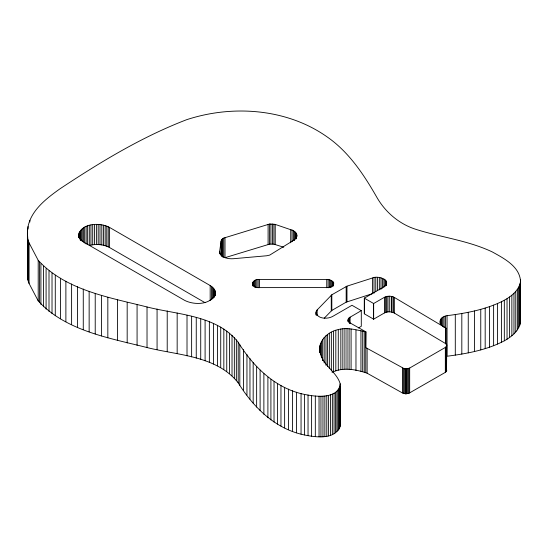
<?xml version="1.0" encoding="UTF-8"?>
<svg xmlns="http://www.w3.org/2000/svg" width="548" height="548" viewBox="0 0 548 548"><rect width="100%" height="100%" fill="white"/><g stroke="black" fill="none" stroke-linecap="round" stroke-linejoin="round"><path stroke-width="0.82" d="M296.584 233.934C297.585 236.359 295.838 239.044 293.687 240.277L269.705 255.108L266.643 255.772L233.578 258.704C228.454 259.149 219.83 257.724 219.686 251.258L221.091 241.058L221.844 239.408L223.748 238.079L269.506 224.036L275.226 224.406L293.386 230.605L295.393 232.167L296.584 233.934L296.584 238.12M319.84 352.556C317.641 341.048 327.786 331.67 338.28 329.567C347.459 327.06 357.036 330.136 365.934 331.869L365.763 347.617L404.349 368.736L406.705 368.879L409.671 368.037L445.339 347.446L446.545 346.226L446.75 344.836L445.983 343.802L394.348 313.072C391.347 311.442 387.511 311.442 384.449 312.929L373.633 319.176L364.331 313.805L364.331 298.153L383.901 286.857C392.909 280.323 377.675 275.11 372.407 278.021L346.973 286.159L331.821 294.797L317.169 309.915L316.114 311.853L316.018 314.545M520.552 281.59C518.778 291.358 509.75 297.646 501.406 301.749C484.398 309.86 465.615 313.305 447.052 315.669L447.052 356.241C466.663 353.7 486.645 350.09 504.324 340.808C511.565 336.801 519.066 330.78 520.552 322.162L520.552 281.59C519.888 266.492 503.927 258.389 492.316 251.943C468.054 240.428 441.017 237.38 415.651 229.263C399.307 224.016 385.58 212.419 377.017 197.616C363.927 174.709 348.877 151.844 326.772 136.651C286.618 108.49 232.455 104.634 186.608 119.711C141.603 136.979 100.01 162.29 59.958 188.827C45.189 199.342 27.53 212.905 27.4 232.921L27.448 276.651L27.852 279.843L29.058 283.439L38.202 300.9C65.726 330.896 109.34 337.972 147.022 347.542C177.908 355.364 216.631 355.625 238.202 382.84C253.313 407.253 275.397 429.105 304.469 434.961C315.901 437.359 335.753 440.071 340.24 425.68L340.192 383.805C336.362 370.496 319.292 363.708 319.84 348.329M520.552 322.162L520.6 279.877M447.052 315.669C438.448 316.929 437.941 324.896 445.983 328.149L445.983 343.802M78.693 237.14C78.96 222.831 99.928 222.05 109.593 227.468L210.172 285.535C213.658 287.33 216.186 291.091 215.446 295.125M27.4 232.921L27.852 239.271L29.058 242.867L38.202 260.327C65.726 290.324 109.34 297.4 147.022 306.969C177.908 314.799 216.631 315.059 238.202 342.267C253.813 367.749 277.48 390.292 308.038 395.06C318.285 397.033 338.863 398.328 340.192 383.805M333.574 284.337L333.664 282.741L333.629 284.391C332.383 286.857 329.293 287.536 326.752 287.584L259.471 287.611C250.614 288.351 250.566 278.699 259.471 279.501L326.752 279.528C329.314 279.514 332.41 280.295 333.664 282.741M358.495 327.916L361.296 326.3L361.296 310.654L349.466 317.559L348.179 319.155L348.028 321.464M215.446 293.454C211.268 305.215 194.081 305.277 184.546 300.325L83.967 242.257C81.186 240.723 78.672 237.983 78.693 234.633M332.067 372.366C343.082 366.9 356.049 369.462 367.119 373.209L402.485 392.991L405.404 393.8L408.767 393.368L445.339 372.366L446.545 371.147L446.75 344.836M324.217 318.217L331.821 310.442L346.172 302.16L372.407 293.673L372.407 278.021M364.331 298.153L373.633 303.524L384.449 297.283C387.511 295.79 391.347 295.79 394.348 297.427L445.983 328.149M364.331 313.805L364.379 298.126M283.754 247.258L273.918 244.155L269.506 244.155L225.002 257.683L225.002 237.585M204.993 302.647L109.593 247.566C103.456 244.244 95.996 243.805 89.297 245.477L89.297 225.379M316.436 310.839L316.47 314.963M361.296 310.654L351.987 305.277L332.472 316.545C327.444 319.21 318.073 319.142 316.018 312.901M365.934 331.869L350.138 322.95L348.549 321.573L348.028 320.279M446.346 369.064L446.798 370.427M520.367 319.039L520.6 320.45M340.192 424.371L340.24 425.68M328.156 279.569L328.156 287.823M27.448 276.651L27.599 229.728M520.196 283.302L520.196 323.868M519.696 285.042L519.696 325.608M518.641 287.159L518.641 327.731M517.387 289.276L517.387 329.848M515.778 291.303L515.778 331.876M513.969 293.276L513.969 333.848M511.859 295.194L511.859 335.76M509.599 296.961L509.599 337.534M507.037 298.674L507.037 339.246M504.324 300.242L504.324 340.808M501.406 301.749L501.406 342.315M497.591 303.489L497.591 344.055M493.618 305.14L493.618 345.713M489.453 306.681L489.453 347.247M485.179 308.045L485.179 348.61M480.76 309.319L480.76 349.891M474.582 310.915L474.582 351.48M468.252 312.305L468.252 352.878M461.82 313.524L461.82 354.097M455.292 314.566L455.292 355.138M446.545 346.226L446.545 371.147M446.045 346.863L446.045 371.791M445.695 327.882L445.695 343.939M445.49 316.107L445.49 328.786M445.339 347.446L445.339 372.366M444.086 316.628L444.086 326.772M442.88 317.265L442.88 326.56M441.825 318.046L441.825 325.656M440.969 318.888L440.969 324.806M440.421 319.792L440.421 324.019M440.065 320.744L440.017 323.395M409.671 368.037L409.671 392.964M408.767 368.448L408.767 393.368M407.76 368.736L407.76 393.656M406.705 368.879L406.705 393.8M406.609 368.879L406.609 393.8M405.499 368.879L405.499 393.8M405.404 368.879L405.404 393.8M404.349 368.736L404.349 393.656M403.342 368.448L403.342 393.368M402.485 368.071L402.485 392.991M394.348 297.427L394.348 313.072M393.443 296.961L393.443 312.613M392.039 296.495L392.039 312.148M391.286 296.352L391.286 312.004M389.272 296.18L389.272 311.826M387.826 296.283L387.826 311.928M386.511 296.495L386.511 312.148M385.861 280.569L385.861 285.515M385.354 296.872L385.354 312.524M385.004 279.733L385.004 286.323M384.449 297.283L384.449 312.929M383.901 278.98L383.901 287.214M382.545 278.316L382.545 288.193M380.99 277.822L380.99 289.351M379.332 277.48L379.332 289.858M377.579 277.356L377.579 290.536M375.77 277.411L375.77 291.413M374.017 277.617L374.017 293.262M373.633 303.524L373.633 319.176M373.613 303.51L373.613 319.162M367.119 348.288L367.119 373.209M365.763 331.972L365.763 372.544M364.256 331.451L364.256 372.017M362.701 331.013L362.701 371.585M360.94 330.752L360.94 371.325M355.967 329.971L355.967 370.537M351.09 329.012L351.09 369.585M350.09 317.121L350.09 323.71M349.466 317.559L349.466 323.327M349.083 317.874L349.083 322.82M349.083 328.725L349.083 369.29M348.528 318.484L348.528 321.779M348.179 319.155L348.179 321.621M346.973 286.159L346.973 301.811M347.021 328.581L347.021 369.147M346.172 286.508L346.172 302.16M344.911 328.581L344.911 369.147M342.856 328.725L342.856 369.29M340.842 329.012L340.842 369.585M340.041 386.388L340.041 426.954M339.637 387.662L339.637 428.235M338.931 388.881L338.931 429.447M338.28 329.567L338.28 370.133M338.027 390.039L338.027 430.612M336.876 391.169L336.876 431.742M335.821 330.286L335.821 370.859M335.568 392.217L335.568 432.783M334.061 393.142L334.061 433.715M333.506 331.156L333.506 371.729M333.273 282.021L333.273 286.138M332.574 281.323L332.574 286.268M332.355 394.012L332.355 434.585M331.821 294.797L331.821 310.442M331.67 280.686L331.67 287.275M331.348 332.115L331.348 370.996M331.266 295.228L331.266 310.874M330.615 280.192L330.615 287.604M330.492 394.738L330.492 435.311M329.416 279.788L329.416 287.2M329.341 333.218L329.341 368.715M328.588 395.375L328.588 435.948M327.533 334.438L327.533 366.557M326.752 279.528L326.752 287.762M326.779 395.786L326.779 436.352M325.971 335.739L325.971 365.324M324.868 396.074L324.868 436.646M324.163 337.602L324.163 362.954M322.957 396.245L322.957 436.818M322.656 339.513L322.656 360.646M322.505 358.803L322.505 360.495M321.45 341.541L321.45 357.604M320.95 396.307L320.95 436.872M320.498 343.603L320.498 354.59M320.046 351.001L320.046 352.693M319.895 345.692L319.895 352.453M319.039 396.245L319.039 436.818M317.169 309.915L317.169 315.682M316.114 311.853L316.114 315.148M315.319 396.012L315.319 436.585M311.606 395.608L311.606 436.181M308.038 395.06L308.038 435.626M304.469 394.389L304.469 434.961M301.051 393.58L301.051 434.146M296.852 234.921L296.852 236.592M296.584 392.217L296.584 432.783M296.55 233.934L296.55 238.12M296.098 233.037L296.098 238.901M295.393 232.167L295.393 238.866M294.495 231.359L294.495 240.565M293.386 230.605L293.386 240.654M292.461 390.71L292.461 431.276M292.084 229.961L292.084 241.689M290.728 229.413L290.728 242.812M288.495 389.114L288.495 429.68M284.624 387.34L284.624 427.913M280.96 385.518L280.96 426.084M277.439 383.545L277.439 424.111M275.226 224.406L275.226 244.504M274.027 381.511L274.027 422.083M273.918 224.057L273.918 244.155M272.466 223.913L272.466 244.011M270.911 223.885L270.911 243.983M270.911 379.367L270.911 419.939M269.506 224.036L269.506 244.155M268.102 224.344L268.102 244.442M267.897 377.161L267.897 417.734M263.876 373.681L263.876 414.254M260.108 370.112L260.108 410.685M259.471 279.501L259.471 287.734M258.115 279.569L258.115 287.823M256.813 279.816L256.813 287.227M256.642 366.489L256.642 407.054M255.608 280.165L255.608 287.577M254.505 280.686L254.505 287.275M253.649 281.295L253.649 286.234M253.176 362.57L253.176 403.143M252.998 282.021L252.998 286.138M252.649 282.741L252.607 285.213M252.45 283.556L252.45 285.2M249.963 358.57L249.963 399.136M246.949 354.508L246.949 395.081M243.531 349.576L243.531 390.149M239.812 344.706L239.812 385.278M238.202 342.267L238.202 382.84M236.346 339.863L236.346 380.428M234.339 337.541L234.339 378.113M232.023 335.28L232.023 375.846M229.461 333.102L229.461 373.674M226.749 331.013L226.749 371.585M223.748 238.079L223.748 257.341M223.837 328.985L223.837 369.551M222.694 238.688L222.694 257.108M221.844 239.408L221.844 256.156M221.392 240.188L221.358 256.101M221.091 241.058L221.091 255.3M220.721 327.067L220.721 367.64M219.686 251.258L219.632 253.888M217.453 325.3L217.453 365.872M215.193 291.276L215.193 295.461M214.843 290.207L214.843 296.064M214.241 289.159L214.241 297.537M213.487 288.145L213.487 298.194M213.439 323.505L213.439 364.071M212.535 287.248L212.535 298.968M211.48 286.344L211.48 299.749M210.172 285.535L210.172 300.605M209.363 321.847L209.363 362.42M205.096 320.251L205.096 360.824M200.726 318.833L200.726 359.399M196.253 317.525L196.253 358.097M191.629 316.306L191.629 356.878M187.012 315.264L187.012 355.837M177.162 313.004L177.162 353.57M167.215 310.915L167.215 351.48M157.071 308.997L157.071 349.569M147.022 306.969L147.022 347.542M137.075 304.763L137.075 345.336M127.177 302.414L127.177 342.986M117.43 299.92L117.43 340.493M109.593 227.468L109.593 247.566M108.237 226.742L108.237 246.84M107.833 297.283L107.833 337.849M106.778 226.132L106.778 246.23M105.168 225.612L105.168 245.71M103.51 225.173L103.51 245.271M101.805 224.824L101.805 244.922M101.455 295.393L101.455 335.965M99.996 224.591L99.996 244.696M98.188 224.475L98.188 244.579M96.379 224.42L96.379 244.518M95.222 293.427L95.222 333.992M94.523 224.509L94.523 244.607M92.708 224.68L92.708 244.778M90.954 225.002L90.954 245.1M89.146 291.303L89.146 331.876M87.639 225.872L87.639 244.292M86.132 226.447L86.132 244.038M84.673 227.119L84.673 243.031M83.365 227.872L83.365 242.106M83.269 289.015L83.269 329.581M82.214 228.715L82.214 241.278M81.207 229.585L81.207 240.469M80.351 230.537L80.351 240.593M79.7 231.496L79.7 239.038M79.145 232.51L79.145 237.537M78.844 233.558L78.844 237.743M77.487 286.611L77.487 327.177M71.61 283.967L71.61 324.539M65.883 281.186L65.883 321.751M60.458 278.226L60.458 318.792M55.28 275.178L55.28 315.751M52.019 273.062L52.019 313.634M49.005 270.856L49.005 311.428M46.087 268.595L46.087 309.168M43.429 266.246L43.429 306.818M40.915 263.869L40.915 304.435M39.456 262.095L39.456 302.667M38.202 260.327L38.202 300.9M29.859 220.303L29.859 221.988M29.058 242.867L29.058 283.439M28.352 241.072L28.352 281.638M28.051 226.564L28.051 229.105M27.852 239.271L27.852 279.843M386.443 281.466L386.409 285.59L386.443 281.466"/></g></svg>
